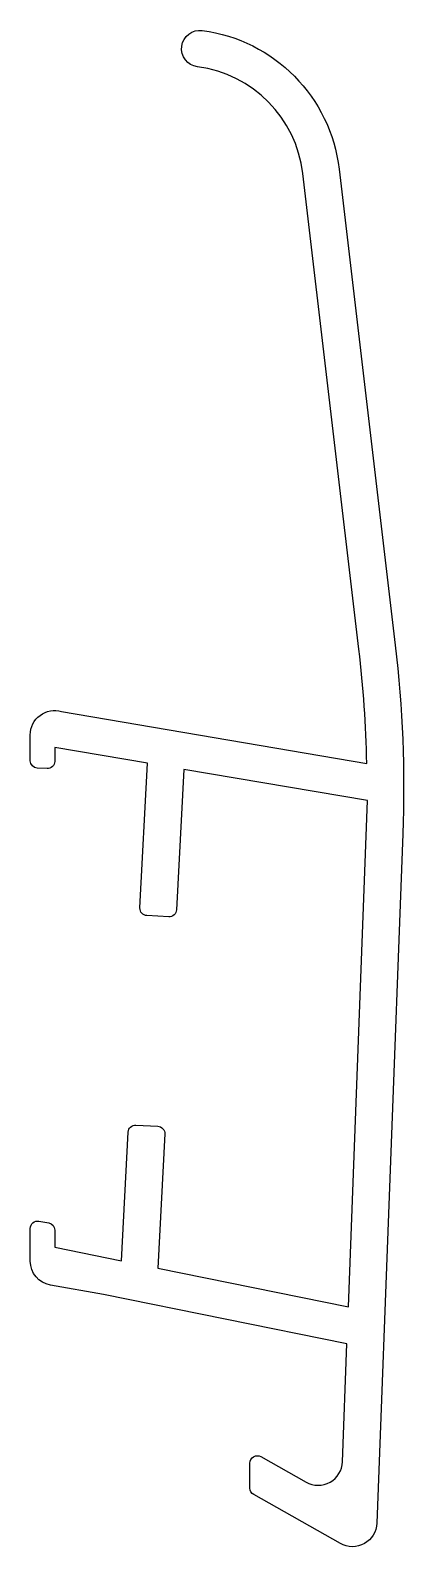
# Model space of a CAD drawing. Extents: x 260.4 to 275.7, y 209.5 to 271.7.
import ezdxf

# ---------------------------------------------------------------- set-up
doc = ezdxf.new("R2010")
doc.units = 0
doc.layers.add('ANA', color=220, linetype='CONTINUOUS')

msp = doc.modelspace()

# ---------------------------------------------------------------- linework, layer by layer
at = {"layer": 'ANA'}
msp.add_lwpolyline([(261.353, 221.784), (264.087, 221.229), (264.364, 226.504, -0.414214), (264.679, 226.788), (265.578, 226.741, -0.414214), (265.862, 226.426), (265.573, 220.928), (273.386, 219.344), (274.168, 240.089), (266.645, 241.369), (266.343, 235.613, -0.414214), (266.028, 235.329), (265.129, 235.376, -0.414214), (264.845, 235.691), (265.156, 241.623), (261.353, 242.27), (261.353, 241.698, -0.429634), (261.037, 241.399), (260.637, 241.42, -0.39896), (260.353, 241.719), (260.353, 242.784, -0.500301), (261.634, 243.744), (274.143, 241.615, 0.024176), (273.819, 246.291), (271.518, 265.796, 0.343246), (267.205, 270.167, -1), (267.401, 271.655, -0.343246), (273.008, 265.972), (275.309, 246.467, -0.038792), (275.617, 238.726), (274.552, 210.473, -0.561492), (273.062, 209.639), (269.506, 211.644, -0.270689), (269.353, 211.905), (269.353, 212.939, -0.57395), (269.8, 213.2), (271.656, 212.154, 0.561492), (273.146, 212.987), (273.328, 217.825), (263.353, 219.848), (261.179, 220.231, -0.36397), (260.353, 221.216), (260.353, 222.558, -0.466308), (260.705, 222.853), (261.105, 222.783, -0.36397), (261.353, 222.487)], format="xyb", close=True, dxfattribs=at)

doc.saveas('drawing.dxf')
